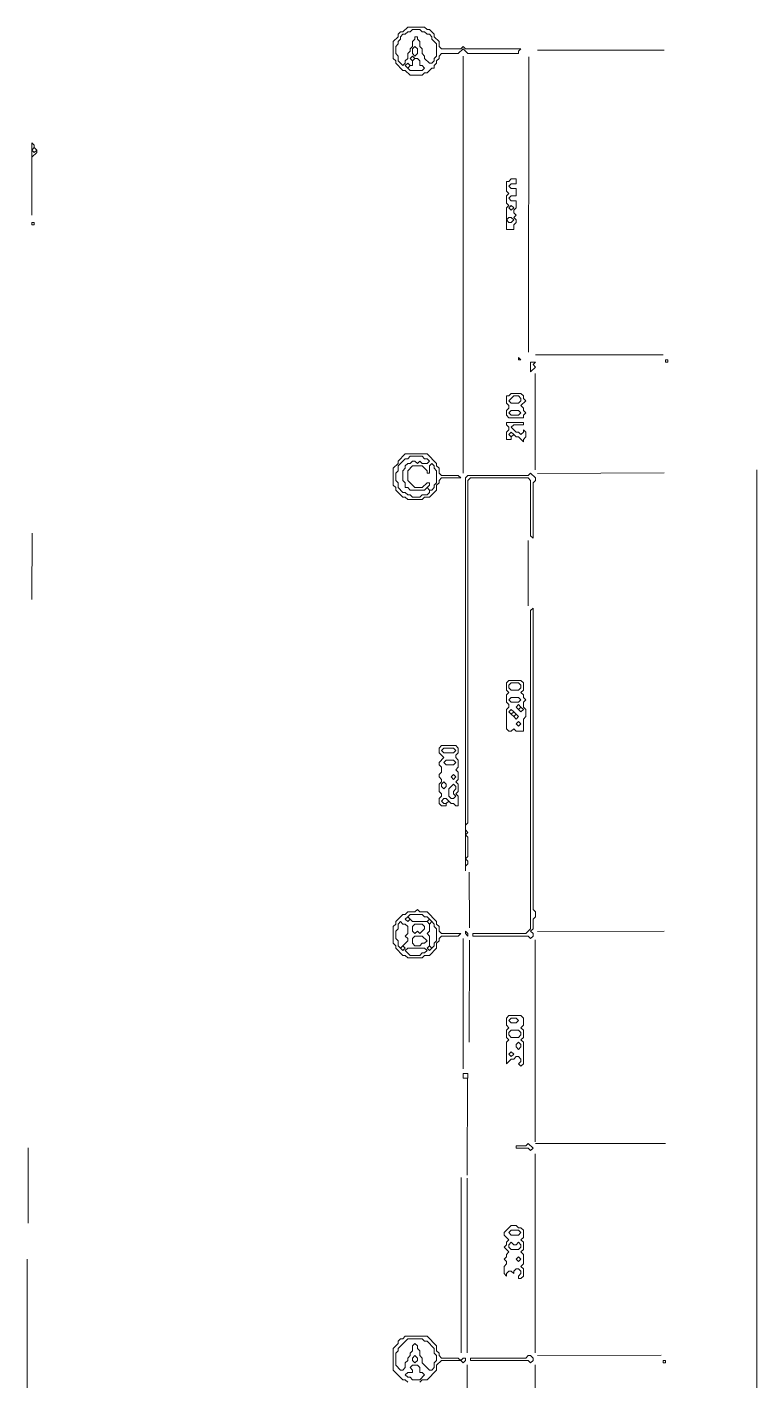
# Model space of a CAD drawing. Extents: x 10 to 1972, y 10 to 1392.
# Drawn here: x 20 to 323, y 498 to 1060 of the extents above; entities that cross this region are included whole.
import ezdxf

# ---------------------------------------------------------------- set-up
doc = ezdxf.new("R2010")
doc.units = 0
for name, color, linetype, lineweight in [('TEXT_FALLBACK_OUTLINE', 2, 'Continuous', 0), ('TRACE_CURVE', 6, 'Continuous', 0), ('TRACE_STRAIGHT', 5, 'Continuous', 0), ('TRACE_TEXT_SYMBOL', 6, 'Continuous', 0)]:
    doc.layers.add(name, color=color, linetype=linetype, lineweight=lineweight)

msp = doc.modelspace()

# ---------------------------------------------------------------- linework, layer by layer
at = {"layer": 'TEXT_FALLBACK_OUTLINE', "color": 2}
for points in [[(221, 997), (220, 996), (219, 996), (219, 992), (220, 991), (219, 990), (219, 987), (220, 986), (219, 985), (219, 976), (222, 976), (222, 978), (223, 979), (223, 980), (222, 981), (223, 982), (222, 983), (222, 984), (223, 985), (223, 988), (221, 988), (220, 989), (221, 990), (223, 990), (223, 993), (221, 993), (220, 994), (221, 995), (223, 995), (223, 997)], [(220, 985), (221, 986), (222, 985), (221, 984)], [(219, 980), (220, 981), (221, 981), (222, 980), (221, 979), (220, 979)], [(221, 908), (220, 907), (219, 907), (219, 904), (220, 903), (220, 902), (219, 901), (219, 899), (220, 898), (226, 898), (226, 899), (227, 900), (226, 901), (226, 902), (225, 903), (227, 905), (226, 906), (226, 907), (225, 908)], [(222, 907), (224, 907), (225, 906), (225, 905), (224, 904), (221, 904), (220, 905)], [(220, 900), (221, 901), (224, 901), (225, 900), (224, 899), (221, 899)], [(219, 896), (219, 895), (220, 894), (220, 893), (219, 892), (219, 889), (221, 889), (221, 890), (222, 891), (223, 890), (224, 890), (226, 888), (226, 889), (227, 890), (227, 892), (226, 893), (226, 892), (225, 891), (224, 892), (223, 892), (221, 894), (222, 895), (226, 895), (226, 896)], [(220, 891), (221, 892), (222, 891), (221, 890)], [(192, 762), (191, 761), (191, 759), (193, 757), (191, 755), (191, 754), (192, 753), (192, 751), (191, 750), (191, 749), (192, 748), (192, 747), (191, 746), (191, 743), (192, 742), (192, 741), (191, 740), (191, 738), (192, 737), (194, 737), (194, 738), (195, 739), (196, 738), (197, 738), (198, 737), (199, 737), (199, 741), (198, 742), (199, 743), (199, 746), (198, 747), (199, 748), (199, 751), (198, 752), (199, 753), (199, 756), (198, 757), (198, 758), (199, 759), (199, 761), (198, 762)], [(192, 760), (193, 761), (197, 761), (198, 760), (197, 759), (193, 759)], [(193, 755), (194, 756), (197, 756), (198, 755), (197, 754), (194, 754)], [(192, 746), (193, 747), (194, 746), (194, 745), (193, 744), (192, 745)], [(196, 749), (197, 750), (198, 749), (197, 748)], [(197, 746), (198, 745), (198, 744), (197, 743), (197, 742), (198, 741), (197, 740), (196, 740), (195, 741), (195, 744)], [(192, 739), (193, 740), (194, 740), (195, 739), (194, 738), (193, 738)], [(221, 563), (218, 560), (218, 559), (220, 557), (219, 556), (219, 555), (218, 554), (220, 552), (219, 551), (219, 550), (218, 549), (219, 548), (219, 547), (218, 546), (218, 543), (219, 542), (219, 543), (220, 544), (221, 544), (222, 543), (222, 544), (223, 545), (224, 545), (225, 544), (225, 543), (224, 542), (224, 541), (225, 541), (226, 542), (226, 545), (225, 546), (226, 547), (226, 551), (225, 552), (226, 553), (226, 556), (225, 557), (226, 558), (226, 561), (225, 562), (224, 562), (223, 563)], [(220, 560), (221, 561), (224, 561), (225, 560), (224, 559), (221, 559)], [(220, 555), (221, 556), (222, 555), (223, 555), (224, 556), (225, 555), (225, 554), (224, 553), (221, 553), (220, 554)], [(223, 549), (224, 550), (225, 549), (224, 548)]]:
    msp.add_lwpolyline(points, close=True, dxfattribs=at)
at = {"layer": 'TRACE_CURVE', "color": 6}
for points in [[(229, 875), (228, 874), (203, 874), (202, 873), (202, 710), (202, 712), (203, 713), (203, 714), (202, 715), (203, 716), (203, 724), (202, 725), (203, 726), (202, 727), (202, 729), (203, 730), (203, 872), (204, 873), (228, 873), (229, 872), (229, 849), (230, 848), (230, 871), (231, 872), (231, 873)], [(230, 819), (229, 818), (229, 686), (227, 684), (205, 684), (205, 683), (228, 683), (229, 682), (230, 683), (230, 684), (229, 685), (230, 686), (230, 690), (231, 691), (231, 693), (230, 694)]]:
    msp.add_lwpolyline(points, close=True, dxfattribs=at)
at = {"layer": 'TRACE_STRAIGHT', "color": 5}
for p, q in [((231.88, 1050.48), (284.38, 1050.41)), ((201, 1048), (201, 875)), ((228.15, 925.12), (228.2, 1047.62)), ((231, 924), (284, 924)), ((230.84, 876.37), (230.96, 916.38)), ((322.93, 445.12), (322.94, 876.38)), ((231.87, 874.88), (284.38, 875.12)), ((22.04, 822.62), (22.09, 850.12)), ((228, 847), (228, 820)), ((203.53, 709.45), (203.64, 686.37)), ((201, 682), (201, 628)), ((203.55, 639.06), (203.61, 681.37)), ((230.89, 681.38), (230.89, 597.62)), ((231.87, 684.93), (284.38, 684.99)), ((202.73, 583.88), (202.81, 623.88)), ((231, 597), (285, 597)), ((20.46, 563.88), (20.47, 595.13)), ((230.88, 510.12), (230.9, 592.63)), ((200.15, 582.88), (200.16, 510.12)), ((202.64, 510.12), (202.71, 582.63)), ((20, 549), (20, 493)), ((231.87, 509.09), (283.13, 509.23)), ((202.65, 452.62), (202.66, 505.13)), ((230.87, 505.13), (230.9, 452.62))]:
    msp.add_line(p, q, dxfattribs=at)
at = {"layer": 'TRACE_TEXT_SYMBOL', "color": 6}
for points in [[(178, 1060), (176, 1058), (175, 1058), (174, 1057), (174, 1056), (172, 1054), (172, 1047), (173, 1046), (173, 1045), (176, 1042), (177, 1042), (179, 1040), (184, 1040), (185, 1041), (186, 1041), (188, 1043), (189, 1043), (189, 1044), (190, 1045), (190, 1046), (191, 1047), (191, 1048), (192, 1049), (199, 1049), (201, 1051), (203, 1049), (224, 1049), (224, 1050), (225, 1051), (202, 1051), (201, 1052), (200, 1051), (192, 1051), (191, 1052), (191, 1054), (189, 1056), (189, 1057), (187, 1059), (186, 1059), (185, 1060)], [(179, 1058), (180, 1059), (183, 1059), (184, 1058), (185, 1058), (186, 1057), (187, 1057), (188, 1056), (188, 1055), (190, 1053), (190, 1048), (189, 1047), (189, 1046), (188, 1045), (187, 1045), (185, 1047), (185, 1048), (184, 1049), (184, 1051), (183, 1052), (183, 1054), (182, 1055), (182, 1056), (181, 1056), (181, 1055), (180, 1054), (180, 1052), (179, 1051), (179, 1050), (178, 1049), (178, 1047), (177, 1046), (177, 1045), (176, 1044), (174, 1046), (174, 1048), (173, 1049), (173, 1052), (174, 1053), (174, 1054), (175, 1055), (175, 1056), (176, 1057), (177, 1057), (178, 1058)], [(180, 1051), (181, 1052), (182, 1051), (182, 1049), (181, 1048), (180, 1049)], [(177, 1044), (178, 1045), (179, 1044), (178, 1043)], [(180, 1046), (181, 1047), (182, 1047), (183, 1046), (183, 1044), (184, 1044), (185, 1043), (184, 1042), (179, 1042), (178, 1043), (179, 1044), (180, 1044)], [(179, 1047), (180, 1048), (181, 1047), (180, 1046)], [(22, 1012), (22, 982), (22, 1006), (24, 1008), (24, 1009), (23, 1010), (23, 1011)], [(22, 1009), (23, 1010), (24, 1009), (23, 1008)], [(22, 979), (23, 979), (23, 978), (22, 978)], [(224, 923), (224, 922), (225, 922)], [(229, 921), (229, 917), (231, 919), (230, 920), (231, 921)], [(285, 922), (286, 922), (286, 921), (285, 921)], [(177, 883), (174, 880), (174, 879), (172, 877), (172, 870), (173, 869), (173, 868), (176, 865), (177, 865), (178, 864), (184, 864), (185, 865), (187, 865), (190, 868), (190, 870), (191, 871), (191, 872), (192, 873), (200, 873), (199, 874), (192, 874), (191, 875), (191, 877), (190, 878), (190, 879), (186, 883)], [(178, 881), (179, 882), (184, 882), (185, 881), (186, 881), (187, 880), (186, 879), (184, 879), (183, 880), (182, 879), (181, 880), (180, 880), (179, 879), (178, 879), (177, 878), (177, 877), (176, 876), (176, 872), (177, 871), (177, 869), (178, 869), (179, 868), (185, 868), (186, 869), (187, 868), (187, 867), (186, 866), (184, 866), (183, 865), (180, 865), (179, 866), (178, 866), (177, 867), (176, 867), (174, 869), (174, 871), (173, 872), (173, 875), (174, 876), (174, 878), (177, 881)], [(187, 878), (188, 879), (189, 878), (189, 877), (190, 876), (190, 871), (189, 870), (189, 869), (188, 868), (187, 868), (186, 869), (187, 870), (187, 871), (186, 871), (184, 869), (181, 869), (178, 872), (178, 876), (180, 878), (184, 878), (186, 876), (186, 875), (187, 875)], [(220, 789), (219, 788), (219, 785), (220, 784), (219, 783), (219, 780), (220, 779), (220, 778), (219, 777), (219, 769), (220, 768), (221, 768), (222, 769), (223, 768), (226, 768), (226, 773), (227, 774), (227, 777), (226, 778), (226, 780), (227, 781), (226, 782), (226, 783), (225, 784), (226, 785), (226, 788), (225, 789)], [(220, 787), (221, 788), (224, 788), (225, 787), (225, 786), (224, 785), (221, 785), (220, 786)], [(220, 781), (221, 782), (224, 782), (225, 781), (224, 780), (221, 780)], [(220, 776), (221, 777), (222, 776), (221, 775)], [(221, 775), (222, 776), (223, 775), (222, 774)], [(222, 774), (223, 775), (224, 774), (223, 773)], [(223, 778), (224, 779), (225, 778), (224, 777)], [(224, 777), (225, 778), (226, 777), (225, 776)], [(223, 771), (224, 772), (225, 771), (224, 770)], [(182, 694), (181, 693), (178, 693), (177, 692), (176, 692), (173, 689), (173, 688), (172, 687), (172, 680), (173, 679), (173, 678), (176, 675), (177, 675), (178, 674), (184, 674), (185, 675), (187, 675), (190, 678), (190, 680), (191, 681), (191, 682), (192, 683), (199, 683), (200, 684), (192, 684), (191, 685), (191, 687), (190, 688), (190, 689), (186, 693), (183, 693)], [(177, 690), (178, 691), (179, 690), (178, 689)], [(178, 691), (179, 692), (184, 692), (185, 691), (186, 691), (187, 690), (186, 689), (180, 689)], [(174, 688), (175, 689), (176, 688), (177, 688), (178, 687), (178, 684), (177, 683), (178, 682), (178, 681), (175, 678), (174, 679), (174, 681), (173, 682), (173, 685), (174, 686)], [(180, 687), (181, 688), (184, 688), (185, 687), (185, 686), (183, 684), (182, 685), (181, 684), (180, 685)], [(186, 689), (187, 690), (188, 689), (187, 688)], [(187, 688), (188, 689), (189, 688), (189, 687), (190, 686), (190, 681), (189, 680), (189, 679), (188, 678), (187, 679), (187, 683), (186, 684), (187, 685)], [(180, 682), (181, 683), (184, 683), (186, 681), (185, 680), (184, 680), (183, 679), (181, 679), (180, 680)], [(202, 685), (202, 684), (203, 683), (203, 684)], [(175, 678), (176, 679), (177, 678), (176, 677)], [(177, 677), (178, 678), (185, 678), (186, 677), (185, 676), (184, 676), (183, 675), (179, 675)], [(186, 678), (187, 679), (188, 678), (187, 677)], [(220, 650), (219, 649), (219, 646), (220, 645), (219, 644), (219, 641), (220, 640), (219, 639), (219, 630), (221, 632), (222, 632), (223, 633), (224, 633), (225, 632), (225, 631), (224, 630), (225, 629), (226, 630), (226, 639), (225, 640), (226, 641), (226, 644), (225, 645), (226, 646), (226, 649), (225, 650)], [(220, 648), (221, 649), (223, 649), (224, 648), (223, 647), (221, 647)], [(220, 643), (221, 644), (224, 644), (225, 643), (225, 642), (224, 641), (221, 641), (220, 642)], [(220, 634), (221, 635), (222, 634), (221, 633)], [(223, 638), (224, 639), (225, 638), (225, 637), (224, 636), (223, 637)], [(201, 626), (203, 626), (203, 624), (201, 624)], [(228, 597), (227, 596), (223, 596), (223, 595), (228, 595), (229, 594), (230, 595)], [(178, 516), (184, 516), (185, 515), (186, 515), (189, 512), (189, 510), (190, 509), (190, 507), (189, 506), (189, 504), (188, 503), (187, 503), (184, 506), (184, 508), (183, 509), (183, 511), (182, 512), (182, 513), (181, 514), (180, 513), (180, 511), (179, 510), (179, 509), (178, 508), (178, 507), (177, 506), (177, 504), (176, 503), (175, 503), (173, 505), (173, 510), (174, 511), (174, 512)], [(180, 508), (181, 509), (182, 508), (182, 507), (181, 506), (180, 507)], [(228, 509), (227, 508), (204, 508), (204, 507), (228, 507), (229, 506), (230, 507), (230, 508), (229, 509)], [(284, 507), (285, 507), (285, 506), (284, 506)], [(179, 504), (180, 505), (182, 505), (183, 504), (183, 502), (184, 502), (185, 501), (183, 499), (180, 499), (179, 500), (178, 500), (177, 501), (178, 502), (180, 502), (180, 503)]]:
    msp.add_lwpolyline(points, close=True, dxfattribs=at)
msp.add_lwpolyline([(183, 498), (184, 499), (186, 499), (190, 503), (190, 505), (192, 507), (200, 507), (201, 506), (202, 507), (202, 508), (201, 508), (200, 507), (199, 508), (192, 508), (191, 509), (191, 510), (190, 511), (190, 513), (186, 517), (177, 517), (176, 516), (175, 516), (174, 515), (174, 514), (172, 512), (172, 503), (176, 499), (177, 499), (178, 498)], dxfattribs=at)

doc.saveas('drawing.dxf')
